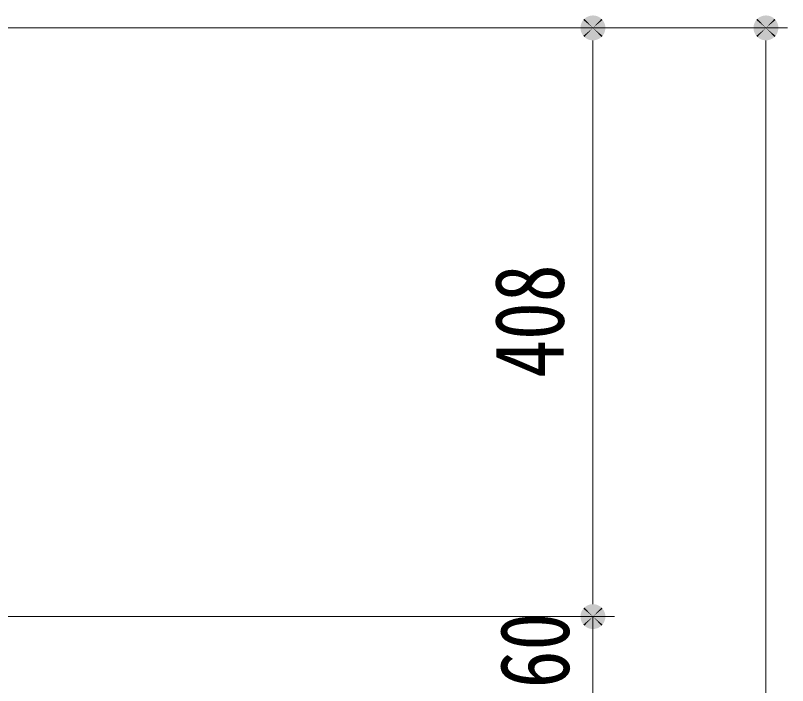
# Model space of a CAD drawing. Units: millimetres, scale not verified. Extents: x -4455 to 4455, y -3150 to 3150.
# Drawn here: x -1152 to -616, y 1654 to 2119 of the extents above; entities that cross this region are included whole.
import ezdxf
from ezdxf.enums import TextEntityAlignment as Align

# ---------------------------------------------------------------- set-up
doc = ezdxf.new("R2010")
doc.units = ezdxf.units.MM
doc.header["$LTSCALE"] = 30
doc.layers.add('0-9_D-STR-DIM', color=1, linetype='Continuous', lineweight=18)
doc.layers.add('0-A_SUNPOU', color=1, linetype='Continuous', lineweight=18)
doc.styles.add('ＭＳ ゴシック', font='')
doc.styles.get('ＭＳ ゴシック').set_extended_font_data('MS Gothic')

# ---------------------------------------------------------------- blocks, each defined once
blk = doc.blocks.new('M1')
at = {"layer": '0-A_SUNPOU'}
blk.add_line((-7.5, 0), (-57.86, 0), dxfattribs=at)
for points in [[(0, 0), (-6.07, 4.41), (-5.47, 5.13)], [(0, 0), (-5.47, 5.13), (-4.78, 5.78)], [(0, 0), (-4.78, 5.78), (-4.02, 6.33)], [(0, 0), (-4.02, 6.33), (-3.19, 6.79)], [(0, 0), (-3.19, 6.79), (-2.32, 7.13)], [(0, 0), (-2.32, 7.13), (-1.41, 7.37)], [(0, 0), (-1.41, 7.37), (-0.47, 7.49)], [(0, 0), (-0.47, 7.49), (0.47, 7.49)], [(0, 0), (0.47, 7.49), (1.41, 7.37)], [(0, 0), (1.41, 7.37), (2.32, 7.13)], [(0, 0), (2.32, 7.13), (3.19, 6.79)], [(0, 0), (3.19, 6.79), (4.02, 6.33)], [(0, 0), (4.02, 6.33), (4.78, 5.78)], [(0, 0), (4.78, 5.78), (5.47, 5.13)], [(0, 0), (5.47, 5.13), (6.07, 4.41)], [(0, 0), (-7.5, 0), (-7.44, 0.94)], [(0, 0), (-7.44, -0.94), (-7.5, 0)], [(0, 0), (-7.44, 0.94), (-7.26, 1.87)], [(0, 0), (-7.26, -1.87), (-7.44, -0.94)], [(0, 0), (-7.26, 1.87), (-6.97, 2.76)], [(0, 0), (-6.97, -2.76), (-7.26, -1.87)], [(0, 0), (-6.97, 2.76), (-6.57, 3.61)], [(0, 0), (-6.57, -3.61), (-6.97, -2.76)], [(0, 0), (-6.57, 3.61), (-6.07, 4.41)], [(0, 0), (-6.07, -4.41), (-6.57, -3.61)], [(0, 0), (-5.47, -5.13), (-6.07, -4.41)], [(0, 0), (-4.78, -5.78), (-5.47, -5.13)], [(0, 0), (-4.02, -6.33), (-4.78, -5.78)], [(0, 0), (-3.19, -6.79), (-4.02, -6.33)], [(0, 0), (-2.32, -7.13), (-3.19, -6.79)], [(0, 0), (-1.41, -7.37), (-2.32, -7.13)], [(0, 0), (-0.47, -7.49), (-1.41, -7.37)], [(0, 0), (0.47, -7.49), (-0.47, -7.49)], [(0, 0), (6.07, 4.41), (6.57, 3.61)], [(0, 0), (6.57, 3.61), (6.97, 2.76)], [(0, 0), (6.97, 2.76), (7.26, 1.87)], [(0, 0), (7.26, 1.87), (7.44, 0.94)], [(0, 0), (7.44, 0.94), (7.5, 0)], [(0, 0), (1.41, -7.37), (0.47, -7.49)], [(0, 0), (2.32, -7.13), (1.41, -7.37)], [(0, 0), (3.19, -6.79), (2.32, -7.13)], [(0, 0), (4.02, -6.33), (3.19, -6.79)], [(0, 0), (4.78, -5.78), (4.02, -6.33)], [(0, 0), (5.47, -5.13), (4.78, -5.78)], [(0, 0), (6.07, -4.41), (5.47, -5.13)], [(0, 0), (6.57, -3.61), (6.07, -4.41)], [(0, 0), (6.97, -2.76), (6.57, -3.61)], [(0, 0), (7.26, -1.87), (6.97, -2.76)], [(0, 0), (7.44, -0.94), (7.26, -1.87)], [(0, 0), (7.5, 0), (7.44, -0.94)]]:
    blk.add_solid(points, dxfattribs=at)

msp = doc.modelspace()

# ---------------------------------------------------------------- linework, layer by layer
at = {"layer": '0-9_D-STR-DIM'}
for p, q in [((-1576.01, 2110.05), (-736.27, 2110.05)), ((-1576.01, 2110.05), (-616.27, 2110.05)), ((-751.27, 1736.51), (-751.27, 2075.55)), ((-631.27, 2075.55), (-631.27, -123.49)), ((-751.27, 1736.51), (-751.27, 1771.01)), ((-1576.01, 1702.01), (-736.27, 1702.01)), ((-1576.01, 1702.01), (-736.27, 1702.01)), ((-751.27, 1642.01), (-751.27, 1702.01))]:
    msp.add_line(p, q, dxfattribs=at)

# ---------------------------------------------------------------- block references
at = {"layer": '0-9_D-STR-DIM', "xscale": 1.15, "yscale": 1.15}
for p, rotation in [((-751.27, 2110.05), 90), ((-631.27, 2110.05), 90), ((-751.27, 1702.01), 270), ((-751.27, 1702.01), 270)]:
    msp.add_blockref('M1', p, dxfattribs=dict(at, rotation=rotation))

# ---------------------------------------------------------------- texts
at = {"layer": '0-9_D-STR-DIM', "color": 3, "style": 'ＭＳ ゴシック', "width": 0.8}
for s, p in [('408', (-757.02, 1867.53)), ('60', (-753.39, 1652.3))]:
    msp.add_text(s, height=48.17, rotation=90, dxfattribs=at).set_placement(p, align=Align.BOTTOM_LEFT)

doc.saveas('drawing.dxf')
